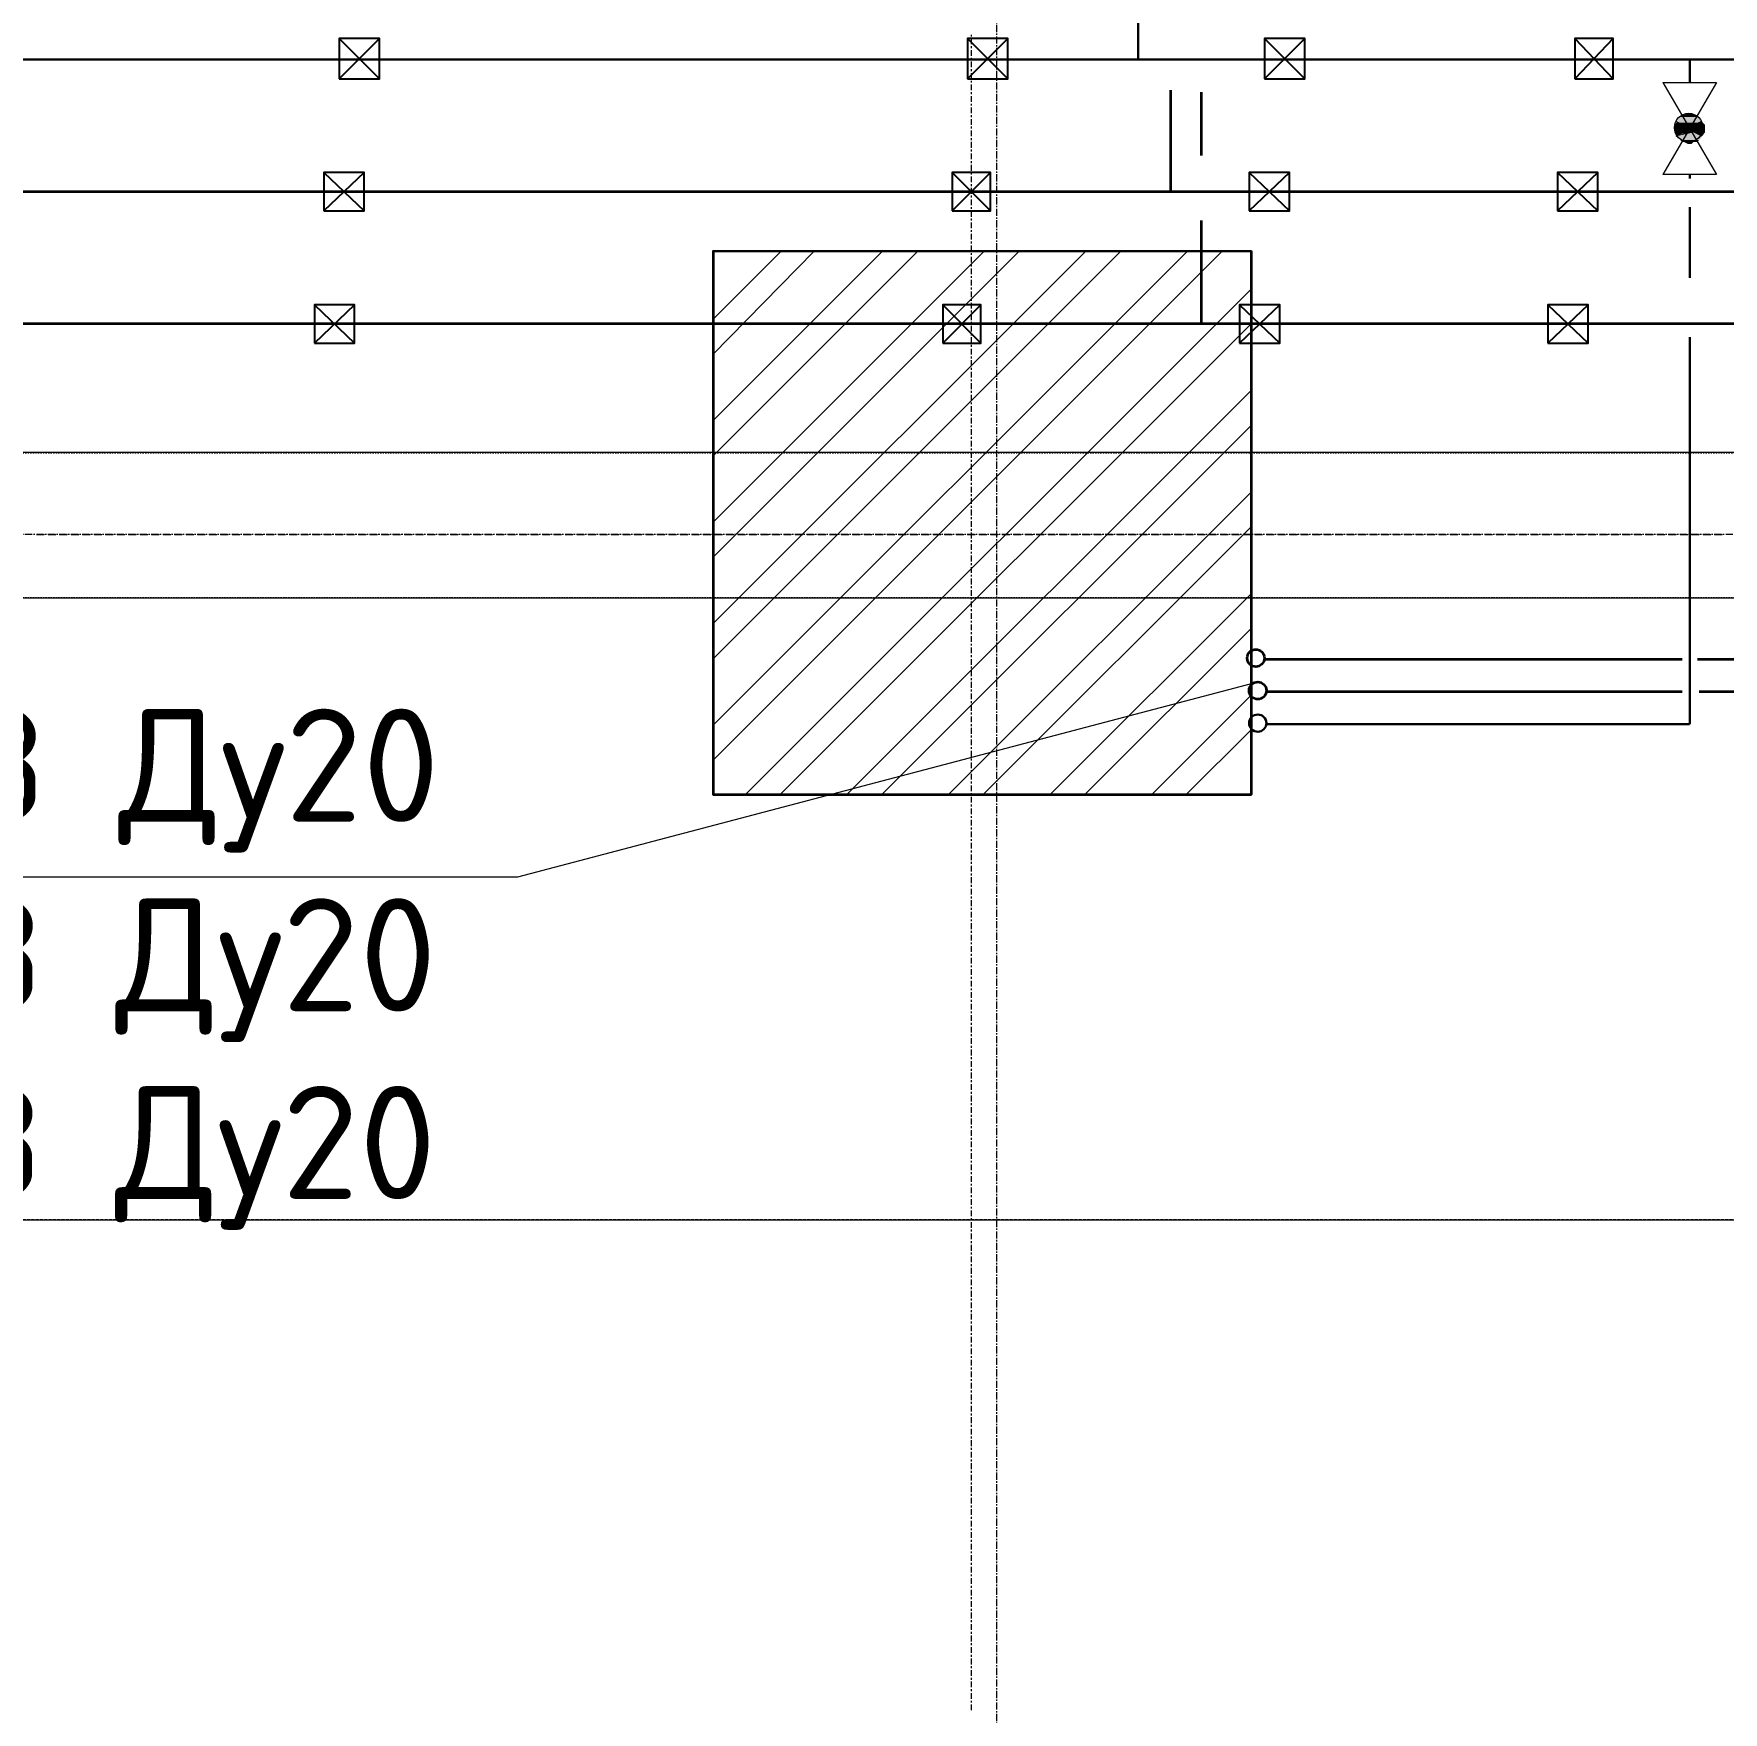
# Model space of a CAD drawing. Header units: millimetres. Extents: x -10178924 to 11692288, y -947381 to 58396.
# Drawn here: x 738282 to 742016, y -824944 to -821234 of the extents above; entities that cross this region are included whole.
import ezdxf

# ---------------------------------------------------------------- set-up
doc = ezdxf.new("R2010")
doc.units = ezdxf.units.MM
for name, pattern in [('короткая штриховая', [282.222222, 141.111111, -141.111111]), ('невидимая', [9.525, 6.35, -3.175]), ('осевая', [50.8, 31.75, -6.35, 6.35, -6.35])]:
    doc.linetypes.add(name, pattern=pattern)
for name, color, linetype, lineweight in [('PDF _0', 7, 'Continuous', 9), ('PDF _Текст', 7, 'Continuous', 5), ('Балки.1', 7, 'Continuous', 9), ('Контур пол Подвал', 7, 'Continuous', 9), ('Размеры осевые', 153, 'Continuous', 9), ('Стены.1', 7, 'Continuous', 25), ('ШТРИХОВКА', 252, 'Continuous', 15)]:
    doc.layers.add(name, color=color, linetype=linetype, lineweight=lineweight)
for name, color, linetype in [('PDF _Балки.1', 7, 'Continuous'), ('PDF _В1_Арматура', 7, 'Continuous'), ('PDF _ВК_В1', 5, 'Continuous'), ('PDF _ВК_Выноски', 7, 'Continuous'), ('PDF _ВК_Т3', 1, 'Continuous'), ('PDF _ВК_Т4', 6, 'Continuous'), ('PDF _Стены.1', 7, 'Continuous')]:
    doc.layers.add(name, color=color, linetype=linetype)
for name, color, linetype, true_color in [('PDF _Контур пол Подвал', 7, 'Continuous', 0xcd6928), ('PDF _Размеры осевые', 7, 'Continuous', 0x5d6970), ('PDF _штриховка', 7, 'Continuous', 0x95834a)]:
    doc.layers.add(name, color=color, linetype=linetype, true_color=true_color)
doc.styles.add('PDF ISOCPEUR', font='isocpeur.ttf')

# ---------------------------------------------------------------- blocks, each defined once
blk = doc.blocks.new('A$C5282721b')
at = {"layer": 'ШТРИХОВКА', "ltscale": 100, "true_color": 0x000000, "transparency": 33554687}
h = blk.add_hatch(dxfattribs=at)
h.set_pattern_fill('ANSI31', color=18, scale=50)
h.set_pattern_definition([(45, (-114806.28, -12413.2), (-112.2532, 112.2532), [])])
h.paths.add_polyline_path([(18615.638, -42124.741), (17425.638, -42124.741), (17427.448, -41072.077), (17425.638, -40924.741), (18615.638, -40924.741)])
at = {"layer": 'Балки.1', "color": 18, "linetype": 'короткая штриховая', "ltscale": 0.02, "true_color": 0x000000, "transparency": 33554687}
for p, q in [((12015.573, -41369.704), (41378.795, -41369.704)), ((12015.573, -41689.704), (41973.795, -41689.704))]:
    blk.add_line(p, q, dxfattribs=at)
at = {"layer": 'Контур пол Подвал', "color": 18, "linetype": 'невидимая', "true_color": 0x000000, "transparency": 33554687}
blk.add_line((13194.417, -43064.958), (39053.725, -43064.958), dxfattribs=at)
at = {"layer": 'Размеры осевые', "color": 251, "linetype": 'осевая', "ltscale": 0.5, "transparency": 33554687}
for p, q in [((18051.913, -52200), (18051.913, -40100)), ((-9750, -41550), (62308.109, -41550))]:
    blk.add_line(p, q, dxfattribs=at)
at = {"layer": 'Стены.1', "color": 18, "linetype": 'Continuous', "true_color": 0x000000, "transparency": 33554687, "flags": 128}
blk.add_lwpolyline([(17425.638, -42124.741), (18615.638, -42124.741), (18615.638, -40924.741), (17425.638, -40924.741)], close=True, dxfattribs=at)

msp = doc.modelspace()

# ---------------------------------------------------------------- linework, layer by layer
at = {"layer": 'PDF _0', "lineweight": 25}
for points in [[(738957.6, -821333.4), (739046.5, -821333.4), (739046.5, -821244.5), (738957.6, -821244.5)], [(740346.1, -821333.4), (740435, -821333.4), (740435, -821244.5), (740346.1, -821244.5)], [(741002.3, -821333.4), (741091.2, -821333.4), (741091.2, -821244.5), (741002.3, -821244.5)], [(741688.1, -821333.4), (741772.8, -821333.4), (741772.8, -821244.5), (741688.1, -821244.5)], [(738923.7, -821625.5), (739012.6, -821625.5), (739012.6, -821540.8), (738923.7, -821540.8)], [(740312.2, -821625.5), (740396.9, -821625.5), (740396.9, -821540.8), (740312.2, -821540.8)], [(740968.4, -821625.5), (741057.3, -821625.5), (741057.3, -821540.8), (740968.4, -821540.8)], [(741650, -821625.5), (741738.9, -821625.5), (741738.9, -821540.8), (741650, -821540.8)], [(738902.5, -821917.6), (738991.4, -821917.6), (738991.4, -821832.9), (738902.5, -821832.9)], [(740291.1, -821917.6), (740375.7, -821917.6), (740375.7, -821832.9), (740291.1, -821832.9)], [(740947.2, -821917.6), (741036.1, -821917.6), (741036.1, -821832.9), (740947.2, -821832.9)], [(741628.8, -821917.6), (741717.7, -821917.6), (741717.7, -821832.9), (741628.8, -821832.9)]]:
    msp.add_lwpolyline(points, close=True, dxfattribs=at)
for points in [[(738957.6, -821244.5), (739046.5, -821333.4)], [(739046.5, -821244.5), (738957.6, -821333.4)], [(740346.1, -821244.5), (740435, -821333.4)], [(740435, -821244.5), (740346.1, -821333.4)], [(741002.3, -821244.5), (741091.2, -821333.4)], [(741091.2, -821244.5), (741002.3, -821333.4)], [(741688.1, -821244.5), (741772.8, -821333.4)], [(741772.8, -821244.5), (741688.1, -821333.4)], [(738923.7, -821540.8), (739012.6, -821625.5)], [(739012.6, -821540.8), (738923.7, -821625.5)], [(740312.2, -821540.8), (740396.9, -821625.5)], [(740396.9, -821540.8), (740312.2, -821625.5)], [(740968.4, -821540.8), (741057.3, -821625.5)], [(741057.3, -821540.8), (740968.4, -821625.5)], [(741650, -821540.8), (741738.9, -821625.5)], [(741738.9, -821540.8), (741650, -821625.5)], [(738902.5, -821832.9), (738991.4, -821917.6)], [(738991.4, -821832.9), (738902.5, -821917.6)], [(740291.1, -821832.9), (740375.7, -821917.6)], [(740375.7, -821832.9), (740291.1, -821917.6)], [(740947.2, -821832.9), (741036.1, -821917.6)], [(741036.1, -821832.9), (740947.3, -821917.6)], [(741628.8, -821832.9), (741717.7, -821917.6)], [(741717.7, -821832.9), (741628.8, -821917.6)]]:
    msp.add_lwpolyline(points, dxfattribs=at)
at = {"layer": 'PDF _Балки.1', "lineweight": 9}
for points in [[(734372.8, -822480.6), (764326.9, -822480.6), (766087.9, -822480.6), (766087.9, -822158.9), (764326.9, -822158.9)], [(734372.8, -822158.9), (763734.2, -822158.9)]]:
    msp.add_lwpolyline(points, dxfattribs=at)
at = {"layer": 'PDF _В1_Арматура', "lineweight": 0}
for points in [[(741882.8, -821341.8), (742001.4, -821545), (741882.8, -821545)], [(741882.8, -821341.8), (742001.4, -821341.8), (741882.8, -821545)], [(741950.6, -821435), (741942.1, -821443.4), (741950.6, -821435)], [(741920.9, -821456.1), (741912.5, -821460.4), (741920.9, -821456.1)], [(741971.7, -821456.1), (741967.5, -821460.4), (741971.7, -821456.1)]]:
    msp.add_lwpolyline(points, dxfattribs=at)
msp.add_circle((741940, -821441.3), 31.7, dxfattribs=at)
at = {"layer": 'PDF _В1_Арматура', "transparency": 33554559}
for points in [[(741933.6, -821435), (741908.2, -821435), (741920.9, -821430.7)], [(741908.2, -821435), (741920.9, -821430.7), (741912.5, -821430.7)], [(741942.1, -821443.4), (741908.2, -821443.4), (741933.6, -821435)], [(741908.2, -821443.4), (741933.6, -821435), (741908.2, -821435)], [(741967.5, -821426.5), (741912.5, -821426.5), (741967.5, -821422.3)], [(741912.5, -821426.5), (741967.5, -821422.3), (741916.7, -821422.3)], [(741920.9, -821430.7), (741912.5, -821430.7), (741912.5, -821426.5)], [(741920.9, -821430.7), (741967.5, -821426.5), (741912.5, -821426.5)], [(741967.5, -821422.3), (741916.7, -821422.3), (741963.3, -821418)], [(741916.7, -821422.3), (741963.3, -821418), (741920.9, -821418)], [(741963.3, -821418), (741920.9, -821418), (741959, -821413.8)], [(741920.9, -821418), (741959, -821413.8), (741925.2, -821413.8)], [(741959, -821430.7), (741920.9, -821430.7), (741967.5, -821426.5)], [(741933.6, -821435), (741959, -821430.7), (741920.9, -821430.7)], [(741959, -821413.8), (741925.2, -821413.8), (741950.6, -821413.8)], [(741925.2, -821413.8), (741950.6, -821413.8), (741929.4, -821413.8)], [(741950.6, -821413.8), (741929.4, -821413.8), (741946.3, -821409.6)], [(741929.4, -821413.8), (741946.3, -821409.6), (741937.9, -821409.6)], [(741950.6, -821435), (741933.6, -821435), (741959, -821430.7)], [(741942.1, -821443.4), (741950.6, -821435), (741933.6, -821435)], [(741946.3, -821409.6), (741937.9, -821409.6), (741942.1, -821409.6)], [(741976, -821443.4), (741942.1, -821443.4), (741976, -821435)], [(741942.1, -821443.4), (741976, -821435), (741950.6, -821435)], [(741976, -821435), (741950.6, -821435), (741971.7, -821430.7)], [(741950.6, -821435), (741971.7, -821430.7), (741959, -821430.7)], [(741959, -821430.7), (741971.7, -821430.7), (741967.5, -821426.5)], [(741933.6, -821451.9), (741908.2, -821451.9), (741942.1, -821443.4)], [(741908.2, -821451.9), (741942.1, -821443.4), (741908.2, -821443.4)], [(741912.5, -821456.1), (741933.6, -821451.9), (741908.2, -821451.9)], [(741920.9, -821456.1), (741912.5, -821456.1), (741933.6, -821451.9)], [(741967.5, -821460.4), (741912.5, -821460.4), (741950.6, -821451.9)], [(741912.5, -821460.4), (741950.6, -821451.9), (741933.6, -821451.9)], [(741912.5, -821460.4), (741920.9, -821456.1), (741912.5, -821456.1)], [(741916.7, -821464.6), (741967.5, -821460.4), (741912.5, -821460.4)], [(741967.5, -821464.6), (741916.7, -821464.6), (741967.5, -821460.4)], [(741920.9, -821468.8), (741967.5, -821464.6), (741916.7, -821464.6)], [(741963.3, -821468.8), (741920.9, -821468.8), (741967.5, -821464.6)], [(741925.2, -821473.1), (741963.3, -821468.8), (741920.9, -821468.8)], [(741959, -821473.1), (741925.2, -821473.1), (741963.3, -821468.8)], [(741929.4, -821473.1), (741959, -821473.1), (741925.2, -821473.1)], [(741937.9, -821477.3), (741950.6, -821473.1), (741929.4, -821473.1)], [(741950.6, -821473.1), (741929.4, -821473.1), (741959, -821473.1)], [(741942.1, -821443.4), (741942.1, -821443.4), (741933.6, -821451.9)], [(741942.1, -821443.4), (741933.6, -821451.9), (741950.6, -821451.9)], [(741946.3, -821477.3), (741937.9, -821477.3), (741950.6, -821473.1)], [(741942.1, -821477.3), (741946.3, -821477.3), (741937.9, -821477.3)], [(741950.6, -821451.9), (741976, -821443.4), (741942.1, -821443.4)], [(741976, -821451.9), (741950.6, -821451.9), (741976, -821443.4)], [(741959, -821456.1), (741976, -821451.9), (741950.6, -821451.9)], [(741971.7, -821456.1), (741959, -821456.1), (741976, -821451.9)], [(741967.5, -821460.4), (741971.7, -821456.1), (741959, -821456.1)]]:
    msp.add_solid(points, dxfattribs=at)
at = {"layer": 'PDF _ВК_В1', "lineweight": 30}
for points in [[(740722.9, -820960.8), (740722.9, -820977.8), (740722.9, -821291)], [(777942.6, -821308), (777942.6, -821291), (747493.3, -821291), (723334.4, -821291)], [(741942.1, -821341.8), (741942.1, -821291)], [(741942.1, -821553.5), (741942.1, -821545)], [(741942.1, -821773.6), (741942.1, -821617)], [(741942.1, -822760), (741942.1, -821989.6), (741942.1, -821904.9)], [(741006.5, -822760), (741942, -822760)]]:
    msp.add_lwpolyline(points, dxfattribs=at)
msp.add_circle((740987.5, -822757.9), 19.1, dxfattribs=at)
at = {"layer": 'PDF _ВК_Выноски', "lineweight": 13}
msp.add_lwpolyline([(740989.6, -822666.9), (739351.3, -823098.7), (739249.7, -823098.7), (737175.5, -823098.7)], dxfattribs=at)
at = {"layer": 'PDF _ВК_Т3', "lineweight": 35}
for points in [[(740794.8, -821358.8), (740794.8, -821583.1)], [(777980.7, -821583.1), (747497.5, -821583.1), (723215.9, -821583.1)], [(741006.5, -822688), (741925.1, -822688)], [(741963.3, -822688), (742077.6, -822688)]]:
    msp.add_lwpolyline(points, dxfattribs=at)
msp.add_circle((740987.5, -822685.9), 19.1, dxfattribs=at)
at = {"layer": 'PDF _ВК_Т4', "lineweight": 35}
for points in [[(740862.6, -821363), (740862.6, -821502.7)], [(740862.6, -821646.6), (740862.6, -821875.2)], [(778082.3, -821735.5), (778082.3, -821875.2), (747256.2, -821875.2), (722923.8, -821875.2)], [(741002.3, -822616.1), (741925.1, -822616.1)], [(741959, -822616.1), (742064.8, -822616.1)]]:
    msp.add_lwpolyline(points, dxfattribs=at)
msp.add_circle((740983.2, -822614), 19.1, dxfattribs=at)
at = {"layer": 'PDF _Контур пол Подвал', "lineweight": 9}
msp.add_lwpolyline([(761411.3, -819610.4), (761411.3, -823856.3), (735550.8, -823856.3)], dxfattribs=at)
at = {"layer": 'PDF _Размеры осевые', "lineweight": 9}
for points in [[(740354.6, -821240.2), (740354.6, -821236)], [(740354.6, -821257.2), (740354.6, -821244.5)], [(740354.6, -821265.6), (740354.6, -821261.4)], [(740354.6, -821282.6), (740354.6, -821269.9)], [(740354.6, -821291), (740354.6, -821286.8)], [(740354.6, -821308), (740354.6, -821295.3)], [(740354.6, -821316.4), (740354.6, -821312.2)], [(740354.6, -821333.4), (740354.6, -821320.7)], [(740354.6, -821341.8), (740354.6, -821337.6)], [(740354.6, -821358.8), (740354.6, -821346.1)], [(740354.6, -821367.2), (740354.6, -821363)], [(740354.6, -821384.2), (740354.6, -821371.5)], [(740354.6, -821392.6), (740354.6, -821388.4)], [(740354.6, -821409.6), (740354.6, -821396.9)], [(740354.6, -821418), (740354.6, -821413.8)], [(740354.6, -821435), (740354.6, -821422.3)], [(740354.6, -821443.4), (740354.6, -821439.2)], [(740354.6, -821460.4), (740354.6, -821447.7)], [(740354.6, -821468.8), (740354.6, -821464.6)], [(740354.6, -821485.8), (740354.6, -821473.1)], [(740354.6, -821494.2), (740354.6, -821490)], [(740354.6, -821511.2), (740354.6, -821498.5)], [(740354.6, -821519.6), (740354.6, -821515.4)], [(740354.6, -821536.6), (740354.6, -821523.9)], [(740354.6, -821545), (740354.6, -821540.8)], [(740354.6, -821562), (740354.6, -821549.3)], [(740354.6, -821570.4), (740354.6, -821566.2)], [(740354.6, -821587.4), (740354.6, -821574.7)], [(740354.6, -821595.8), (740354.6, -821591.6)], [(740354.6, -821612.8), (740354.6, -821600.1)], [(740354.6, -821621.2), (740354.6, -821617)], [(740354.6, -821638.2), (740354.6, -821625.5)], [(740354.6, -821646.6), (740354.6, -821642.4)], [(740354.6, -821663.6), (740354.6, -821650.9)], [(740354.6, -821672), (740354.6, -821667.8)], [(740354.6, -821689), (740354.6, -821676.3)], [(740354.6, -821697.4), (740354.6, -821693.2)], [(740354.6, -821714.4), (740354.6, -821701.7)], [(740354.6, -821722.8), (740354.6, -821718.6)], [(740354.6, -821739.8), (740354.6, -821727.1)], [(740354.6, -821748.2), (740354.6, -821744)], [(740354.6, -821765.2), (740354.6, -821752.5)], [(740354.6, -821773.6), (740354.6, -821769.4)], [(740354.6, -821790.6), (740354.6, -821777.9)], [(740354.6, -821799), (740354.6, -821794.8)], [(740354.6, -821816), (740354.6, -821803.3)], [(740354.6, -821824.4), (740354.6, -821820.2)], [(740354.6, -821841.4), (740354.6, -821828.7)], [(740354.6, -821849.8), (740354.6, -821845.6)], [(740354.6, -821866.8), (740354.6, -821854.1)], [(740354.6, -821875.2), (740354.6, -821871)], [(740354.6, -821892.2), (740354.6, -821879.5)], [(740354.6, -821900.6), (740354.6, -821896.4)], [(740354.6, -821917.6), (740354.6, -821904.9)], [(740354.6, -821926), (740354.6, -821921.8)], [(740354.6, -821943), (740354.6, -821930.3)], [(740354.6, -821951.4), (740354.6, -821947.2)], [(740354.6, -821968.4), (740354.6, -821955.7)], [(740354.6, -821976.8), (740354.6, -821972.6)], [(740354.6, -821993.8), (740354.6, -821981.1)], [(740354.6, -822002.2), (740354.6, -821998)], [(740354.6, -822019.2), (740354.6, -822006.5)], [(740354.6, -822027.6), (740354.6, -822023.4)], [(740354.6, -822044.6), (740354.6, -822031.9)], [(740354.6, -822053), (740354.6, -822048.8)], [(740354.6, -822070), (740354.6, -822057.3)], [(740354.6, -822078.4), (740354.6, -822074.2)], [(740354.6, -822095.4), (740354.6, -822082.7)], [(740354.6, -822103.8), (740354.6, -822099.6)], [(740354.6, -822120.8), (740354.6, -822108.1)], [(740354.6, -822129.2), (740354.6, -822125)], [(740354.6, -822146.2), (740354.6, -822133.5)], [(740354.6, -822154.6), (740354.6, -822150.4)], [(740354.6, -822171.6), (740354.6, -822158.9)], [(740354.6, -822180), (740354.6, -822175.8)], [(740354.6, -822197), (740354.6, -822184.3)], [(740354.6, -822205.4), (740354.6, -822201.2)], [(740354.6, -822222.4), (740354.6, -822209.7)], [(740354.6, -822230.8), (740354.6, -822226.6)], [(740354.6, -822247.8), (740354.6, -822235.1)], [(740354.6, -822256.2), (740354.6, -822252)], [(740354.6, -822273.2), (740354.6, -822260.5)], [(740354.6, -822281.6), (740354.6, -822277.4)], [(740354.6, -822298.6), (740354.6, -822285.9)], [(740354.6, -822307), (740354.6, -822302.8)], [(740354.6, -822324), (740354.6, -822311.3)], [(740354.6, -822332.4), (740354.6, -822328.2)], [(740354.6, -822349.4), (740354.6, -822336.7)], [(738284.5, -822340.9), (738284.5, -822340.9)], [(738288.7, -822340.9), (738305.6, -822340.9)], [(738309.9, -822340.9), (738309.9, -822340.9)], [(738314.1, -822340.9), (738331, -822340.9)], [(738335.3, -822340.9), (738335.3, -822340.9)], [(738339.5, -822340.9), (738356.4, -822340.9)], [(738360.7, -822340.9), (738360.7, -822340.9)], [(738364.9, -822340.9), (738381.8, -822340.9)], [(738386.1, -822340.9), (738386.1, -822340.9)], [(738390.3, -822340.9), (738407.2, -822340.9)], [(738411.5, -822340.9), (738411.5, -822340.9)], [(738415.7, -822340.9), (738432.6, -822340.9)], [(738436.9, -822340.9), (738436.9, -822340.9)], [(738441.1, -822340.9), (738458, -822340.9)], [(738462.3, -822340.9), (738462.3, -822340.9)], [(738466.5, -822340.9), (738483.4, -822340.9)], [(738487.7, -822340.9), (738487.7, -822340.9)], [(738491.9, -822340.9), (738508.8, -822340.9)], [(738513.1, -822340.9), (738513.1, -822340.9)], [(738517.3, -822340.9), (738534.2, -822340.9)], [(738538.5, -822340.9), (738538.5, -822340.9)], [(738542.7, -822340.9), (738559.6, -822340.9)], [(738563.9, -822340.9), (738563.9, -822340.9)], [(738568.1, -822340.9), (738585, -822340.9)], [(738589.3, -822340.9), (738589.3, -822340.9)], [(738593.5, -822340.9), (738610.4, -822340.9)], [(738614.7, -822340.9), (738614.7, -822340.9)], [(738618.9, -822340.9), (738635.8, -822340.9)], [(738640.1, -822340.9), (738640.1, -822340.9)], [(738644.3, -822340.9), (738661.2, -822340.9)], [(738665.5, -822340.9), (738665.5, -822340.9)], [(738669.7, -822340.9), (738686.6, -822340.9)], [(738690.9, -822340.9), (738690.9, -822340.9)], [(738695.1, -822340.9), (738712, -822340.9)], [(738716.3, -822340.9), (738716.3, -822340.9)], [(738720.5, -822340.9), (738737.4, -822340.9)], [(738741.7, -822340.9), (738741.7, -822340.9)], [(738745.9, -822340.9), (738762.8, -822340.9)], [(738767.1, -822340.9), (738767.1, -822340.9)], [(738771.3, -822340.9), (738788.2, -822340.9)], [(738792.5, -822340.9), (738792.5, -822340.9)], [(738796.7, -822340.9), (738813.6, -822340.9)], [(738817.9, -822340.9), (738817.9, -822340.9)], [(738822.1, -822340.9), (738839, -822340.9)], [(738843.3, -822340.9), (738843.3, -822340.9)], [(738847.5, -822340.9), (738864.4, -822340.9)], [(738868.7, -822340.9), (738868.7, -822340.9)], [(738872.9, -822340.9), (738889.8, -822340.9)], [(738894.1, -822340.9), (738894.1, -822340.9)], [(738898.3, -822340.9), (738915.2, -822340.9)], [(738919.5, -822340.9), (738919.5, -822340.9)], [(738923.7, -822340.9), (738940.6, -822340.9)], [(738944.9, -822340.9), (738944.9, -822340.9)], [(738949.1, -822340.9), (738966, -822340.9)], [(738970.3, -822340.9), (738970.3, -822340.9)], [(738974.5, -822340.9), (738991.4, -822340.9)], [(738995.7, -822340.9), (738995.7, -822340.9)], [(738999.9, -822340.9), (739016.8, -822340.9)], [(739021.1, -822340.9), (739021.1, -822340.9)], [(739025.3, -822340.9), (739042.2, -822340.9)], [(739046.5, -822340.9), (739046.5, -822340.9)], [(739050.7, -822340.9), (739067.6, -822340.9)], [(739071.9, -822340.9), (739071.9, -822340.9)], [(739076.1, -822340.9), (739093, -822340.9)], [(739097.3, -822340.9), (739097.3, -822340.9)], [(739101.5, -822340.9), (739118.4, -822340.9)], [(739122.7, -822340.9), (739122.7, -822340.9)], [(739126.9, -822340.9), (739143.8, -822340.9)], [(739148.1, -822340.9), (739148.1, -822340.9)], [(739152.3, -822340.9), (739169.2, -822340.9)], [(739173.5, -822340.9), (739173.5, -822340.9)], [(739177.7, -822340.9), (739194.6, -822340.9)], [(739198.9, -822340.9), (739198.9, -822340.9)], [(739203.1, -822340.9), (739220, -822340.9)], [(739224.3, -822340.9), (739224.3, -822340.9)], [(739228.5, -822340.9), (739245.4, -822340.9)], [(739249.7, -822340.9), (739249.7, -822340.9)], [(739253.9, -822340.9), (739270.8, -822340.9)], [(739275.1, -822340.9), (739275.1, -822340.9)], [(739279.3, -822340.9), (739296.2, -822340.9)], [(739300.5, -822340.9), (739300.5, -822340.9)], [(739304.7, -822340.9), (739321.6, -822340.9)], [(739325.9, -822340.9), (739325.9, -822340.9)], [(739330.1, -822340.9), (739347, -822340.9)], [(739351.3, -822340.9), (739351.3, -822340.9)], [(739355.5, -822340.9), (739372.4, -822340.9)], [(739376.7, -822340.9), (739376.7, -822340.9)], [(739380.9, -822340.9), (739397.8, -822340.9)], [(739402.1, -822340.9), (739402.1, -822340.9)], [(739406.3, -822340.9), (739423.2, -822340.9)], [(739427.5, -822340.9), (739427.5, -822340.9)], [(739431.7, -822340.9), (739448.6, -822340.9)], [(739452.9, -822340.9), (739452.9, -822340.9)], [(739457.1, -822340.9), (739474, -822340.9)], [(739478.3, -822340.9), (739478.3, -822340.9)], [(739482.5, -822340.9), (739499.4, -822340.9)], [(739503.7, -822340.9), (739503.7, -822340.9)], [(739507.9, -822340.9), (739524.8, -822340.9)], [(739529.1, -822340.9), (739529.1, -822340.9)], [(739533.3, -822340.9), (739550.2, -822340.9)], [(739554.5, -822340.9), (739554.5, -822340.9)], [(739558.7, -822340.9), (739575.6, -822340.9)], [(739579.9, -822340.9), (739579.9, -822340.9)], [(739584.1, -822340.9), (739601, -822340.9)], [(739605.3, -822340.9), (739605.3, -822340.9)], [(739609.5, -822340.9), (739626.4, -822340.9)], [(739630.7, -822340.9), (739630.7, -822340.9)], [(739634.9, -822340.9), (739651.8, -822340.9)], [(739656.1, -822340.9), (739656.1, -822340.9)], [(739660.3, -822340.9), (739677.2, -822340.9)], [(739681.5, -822340.9), (739681.5, -822340.9)], [(739685.7, -822340.9), (739702.6, -822340.9)], [(739706.9, -822340.9), (739706.9, -822340.9)], [(739711.1, -822340.9), (739728, -822340.9)], [(739732.3, -822340.9), (739732.3, -822340.9)], [(739736.5, -822340.9), (739753.4, -822340.9)], [(739757.7, -822340.9), (739757.7, -822340.9)], [(739761.9, -822340.9), (739778.8, -822340.9)], [(739783.1, -822340.9), (739783.1, -822340.9)], [(739787.3, -822340.9), (739804.2, -822340.9)], [(739808.5, -822340.9), (739808.5, -822340.9)], [(739812.7, -822340.9), (739829.6, -822340.9)], [(739833.9, -822340.9), (739833.9, -822340.9)], [(739838.1, -822340.9), (739855, -822340.9)], [(739859.3, -822340.9), (739859.3, -822340.9)], [(739863.5, -822340.9), (739880.4, -822340.9)], [(739884.7, -822340.9), (739884.7, -822340.9)], [(739888.9, -822340.9), (739905.8, -822340.9)], [(739910.1, -822340.9), (739910.1, -822340.9)], [(739914.3, -822340.9), (739931.2, -822340.9)], [(739935.5, -822340.9), (739935.5, -822340.9)], [(739939.7, -822340.9), (739956.6, -822340.9)], [(739960.9, -822340.9), (739960.9, -822340.9)], [(739965.1, -822340.9), (739982, -822340.9)], [(739986.3, -822340.9), (739986.3, -822340.9)], [(739990.5, -822340.9), (740007.4, -822340.9)], [(740011.7, -822340.9), (740011.7, -822340.9)], [(740015.9, -822340.9), (740032.8, -822340.9)], [(740037.1, -822340.9), (740037.1, -822340.9)], [(740041.3, -822340.9), (740058.2, -822340.9)], [(740062.5, -822340.9), (740062.5, -822340.9)], [(740066.7, -822340.9), (740083.6, -822340.9)], [(740087.9, -822340.9), (740087.9, -822340.9)], [(740092.1, -822340.9), (740109, -822340.9)], [(740113.3, -822340.9), (740113.3, -822340.9)], [(740117.5, -822340.9), (740134.4, -822340.9)], [(740138.7, -822340.9), (740138.7, -822340.9)], [(740142.9, -822340.9), (740159.8, -822340.9)], [(740164.1, -822340.9), (740164.1, -822340.9)], [(740168.3, -822340.9), (740185.2, -822340.9)], [(740189.5, -822340.9), (740189.5, -822340.9)], [(740193.7, -822340.9), (740210.6, -822340.9)], [(740214.9, -822340.9), (740214.9, -822340.9)], [(740219.1, -822340.9), (740236, -822340.9)], [(740240.3, -822340.9), (740240.3, -822340.9)], [(740244.5, -822340.9), (740261.4, -822340.9)], [(740265.7, -822340.9), (740265.7, -822340.9)], [(740269.9, -822340.9), (740286.8, -822340.9)], [(740291.1, -822340.9), (740291.1, -822340.9)], [(740295.3, -822340.9), (740312.2, -822340.9)], [(740316.5, -822340.9), (740316.5, -822340.9)], [(740320.7, -822340.9), (740337.6, -822340.9)], [(740341.9, -822340.9), (740341.9, -822340.9)], [(740346.1, -822340.9), (740363, -822340.9)], [(740354.6, -822357.8), (740354.6, -822353.6)], [(740354.6, -822374.8), (740354.6, -822362.1)], [(740367.3, -822340.9), (740367.3, -822340.9)], [(740371.5, -822340.9), (740388.4, -822340.9)], [(740392.7, -822340.9), (740392.7, -822340.9)], [(740396.9, -822340.9), (740413.8, -822340.9)], [(740418.1, -822340.9), (740418.1, -822340.9)], [(740422.3, -822340.9), (740439.2, -822340.9)], [(740443.5, -822340.9), (740443.5, -822340.9)], [(740447.7, -822340.9), (740464.6, -822340.9)], [(740468.9, -822340.9), (740468.9, -822340.9)], [(740473.1, -822340.9), (740490, -822340.9)], [(740494.3, -822340.9), (740494.3, -822340.9)], [(740498.5, -822340.9), (740515.4, -822340.9)], [(740519.7, -822340.9), (740519.7, -822340.9)], [(740523.9, -822340.9), (740540.8, -822340.9)], [(740545.1, -822340.9), (740545.1, -822340.9)], [(740549.3, -822340.9), (740566.2, -822340.9)], [(740570.5, -822340.9), (740570.5, -822340.9)], [(740574.7, -822340.9), (740591.6, -822340.9)], [(740595.9, -822340.9), (740595.9, -822340.9)], [(740600.1, -822340.9), (740617, -822340.9)], [(740621.3, -822340.9), (740621.3, -822340.9)], [(740625.5, -822340.9), (740642.4, -822340.9)], [(740646.7, -822340.9), (740646.7, -822340.9)], [(740650.9, -822340.9), (740667.8, -822340.9)], [(740672.1, -822340.9), (740672.1, -822340.9)], [(740676.3, -822340.9), (740693.2, -822340.9)], [(740697.5, -822340.9), (740697.5, -822340.9)], [(740701.7, -822340.9), (740718.6, -822340.9)], [(740722.9, -822340.9), (740722.9, -822340.9)], [(740727.1, -822340.9), (740744, -822340.9)], [(740748.3, -822340.9), (740748.3, -822340.9)], [(740752.5, -822340.9), (740769.4, -822340.9)], [(740773.7, -822340.9), (740773.7, -822340.9)], [(740777.9, -822340.9), (740794.8, -822340.9)], [(740799.1, -822340.9), (740799.1, -822340.9)], [(740803.3, -822340.9), (740820.2, -822340.9)], [(740824.5, -822340.9), (740824.5, -822340.9)], [(740828.7, -822340.9), (740845.6, -822340.9)], [(740849.9, -822340.9), (740849.9, -822340.9)], [(740854.1, -822340.9), (740871.1, -822340.9)], [(740875.3, -822340.9), (740875.3, -822340.9)], [(740879.5, -822340.9), (740896.4, -822340.9)], [(740900.7, -822340.9), (740900.7, -822340.9)], [(740904.9, -822340.9), (740921.8, -822340.9)], [(740926.1, -822340.9), (740926.1, -822340.9)], [(740930.3, -822340.9), (740947.2, -822340.9)], [(740951.5, -822340.9), (740951.5, -822340.9)], [(740955.7, -822340.9), (740972.6, -822340.9)], [(740976.9, -822340.9), (740976.9, -822340.9)], [(740981.1, -822340.9), (740998, -822340.9)], [(741002.3, -822340.9), (741002.3, -822340.9)], [(741006.5, -822340.9), (741023.4, -822340.9)], [(741027.7, -822340.9), (741027.7, -822340.9)], [(741031.9, -822340.9), (741048.8, -822340.9)], [(741053.1, -822340.9), (741053.1, -822340.9)], [(741057.3, -822340.9), (741074.3, -822340.9)], [(741078.5, -822340.9), (741078.5, -822340.9)], [(741082.7, -822340.9), (741099.7, -822340.9)], [(741103.9, -822340.9), (741103.9, -822340.9)], [(741108.1, -822340.9), (741125.1, -822340.9)], [(741129.3, -822340.9), (741129.3, -822340.9)], [(741133.5, -822340.9), (741150.4, -822340.9)], [(741154.7, -822340.9), (741154.7, -822340.9)], [(741158.9, -822340.9), (741175.8, -822340.9)], [(741180.1, -822340.9), (741180.1, -822340.9)], [(741184.3, -822340.9), (741201.2, -822340.9)], [(741205.5, -822340.9), (741205.5, -822340.9)], [(741209.7, -822340.9), (741226.6, -822340.9)], [(741230.9, -822340.9), (741230.9, -822340.9)], [(741235.1, -822340.9), (741252, -822340.9)], [(741256.3, -822340.9), (741256.3, -822340.9)], [(741260.5, -822340.9), (741277.5, -822340.9)], [(741281.7, -822340.9), (741281.7, -822340.9)], [(741285.9, -822340.9), (741302.9, -822340.9)], [(741307.1, -822340.9), (741307.1, -822340.9)], [(741311.3, -822340.9), (741328.3, -822340.9)], [(741332.5, -822340.9), (741332.5, -822340.9)], [(741336.7, -822340.9), (741353.7, -822340.9)], [(741357.9, -822340.9), (741357.9, -822340.9)], [(741362.1, -822340.9), (741379.1, -822340.9)], [(741383.3, -822340.9), (741383.3, -822340.9)], [(741387.5, -822340.9), (741404.4, -822340.9)], [(741408.7, -822340.9), (741408.7, -822340.9)], [(741412.9, -822340.9), (741429.8, -822340.9)], [(741434.1, -822340.9), (741434.1, -822340.9)], [(741438.3, -822340.9), (741455.2, -822340.9)], [(741459.5, -822340.9), (741459.5, -822340.9)], [(741463.7, -822340.9), (741480.6, -822340.9)], [(741484.9, -822340.9), (741484.9, -822340.9)], [(741489.1, -822340.9), (741506.1, -822340.9)], [(741510.3, -822340.9), (741510.3, -822340.9)], [(741514.5, -822340.9), (741531.5, -822340.9)], [(741535.7, -822340.9), (741535.7, -822340.9)], [(741539.9, -822340.9), (741556.9, -822340.9)], [(741561.1, -822340.9), (741561.1, -822340.9)], [(741565.3, -822340.9), (741582.3, -822340.9)], [(741586.5, -822340.9), (741586.5, -822340.9)], [(741590.7, -822340.9), (741607.7, -822340.9)], [(741611.9, -822340.9), (741611.9, -822340.9)], [(741616.1, -822340.9), (741633.1, -822340.9)], [(741637.3, -822340.9), (741637.3, -822340.9)], [(741641.5, -822340.9), (741658.4, -822340.9)], [(741662.7, -822340.9), (741662.7, -822340.9)], [(741666.9, -822340.9), (741683.8, -822340.9)], [(741688.1, -822340.9), (741688.1, -822340.9)], [(741692.3, -822340.9), (741709.3, -822340.9)], [(741713.5, -822340.9), (741713.5, -822340.9)], [(741717.7, -822340.9), (741734.7, -822340.9)], [(741738.9, -822340.9), (741738.9, -822340.9)], [(741743.1, -822340.9), (741760.1, -822340.9)], [(741764.3, -822340.9), (741764.3, -822340.9)], [(741768.5, -822340.9), (741785.5, -822340.9)], [(741789.7, -822340.9), (741789.7, -822340.9)], [(741793.9, -822340.9), (741810.9, -822340.9)], [(741815.1, -822340.9), (741815.1, -822340.9)], [(741819.3, -822340.9), (741836.3, -822340.9)], [(741840.5, -822340.9), (741840.5, -822340.9)], [(741844.7, -822340.9), (741861.7, -822340.9)], [(741865.9, -822340.9), (741865.9, -822340.9)], [(741870.1, -822340.9), (741887.1, -822340.9)], [(741891.3, -822340.9), (741891.3, -822340.9)], [(741895.5, -822340.9), (741912.5, -822340.9)], [(741916.7, -822340.9), (741916.7, -822340.9)], [(741920.9, -822340.9), (741937.9, -822340.9)], [(741942.1, -822340.9), (741942.1, -822340.9)], [(741946.3, -822340.9), (741963.3, -822340.9)], [(741967.5, -822340.9), (741967.5, -822340.9)], [(741971.7, -822340.9), (741988.7, -822340.9)], [(741992.9, -822340.9), (741992.9, -822340.9)], [(741997.1, -822340.9), (742014.1, -822340.9)], [(740354.6, -822383.2), (740354.6, -822379)], [(740354.6, -822400.2), (740354.6, -822387.5)], [(740354.6, -822408.6), (740354.6, -822404.4)], [(740354.6, -822425.6), (740354.6, -822412.9)], [(740354.6, -822434), (740354.6, -822429.8)], [(740354.6, -822451), (740354.6, -822438.3)], [(740354.6, -822459.4), (740354.6, -822455.2)], [(740354.6, -822476.4), (740354.6, -822463.7)], [(740354.6, -822484.8), (740354.6, -822480.6)], [(740354.6, -822501.8), (740354.6, -822489.1)], [(740354.6, -822510.2), (740354.6, -822506)], [(740354.6, -822527.2), (740354.6, -822514.5)], [(740354.6, -822535.6), (740354.6, -822531.4)], [(740354.6, -822552.6), (740354.6, -822539.9)], [(740354.6, -822561), (740354.6, -822556.8)], [(740354.6, -822578), (740354.6, -822565.3)], [(740354.6, -822586.4), (740354.6, -822582.2)], [(740354.6, -822603.4), (740354.6, -822590.7)], [(740354.6, -822611.8), (740354.6, -822607.6)], [(740354.6, -822628.8), (740354.6, -822616.1)], [(740354.6, -822637.2), (740354.6, -822633)], [(740354.6, -822654.2), (740354.6, -822641.5)], [(740354.6, -822662.6), (740354.6, -822658.4)], [(740354.6, -822679.6), (740354.6, -822666.9)], [(740354.6, -822688), (740354.6, -822683.8)], [(740354.6, -822705), (740354.6, -822692.3)], [(740354.6, -822713.4), (740354.6, -822709.2)], [(740354.6, -822730.4), (740354.6, -822717.7)], [(740354.6, -822738.8), (740354.6, -822734.6)], [(740354.6, -822755.8), (740354.6, -822743.1)], [(740354.6, -822764.2), (740354.6, -822760)], [(740354.6, -822781.2), (740354.6, -822768.5)], [(740354.6, -822789.6), (740354.6, -822785.4)], [(740354.6, -822806.6), (740354.6, -822793.9)], [(740354.6, -822815), (740354.6, -822810.8)], [(740354.6, -822832), (740354.6, -822819.3)], [(740354.6, -822840.4), (740354.6, -822836.2)], [(740354.6, -822857.4), (740354.6, -822844.7)], [(740354.6, -822865.8), (740354.6, -822861.6)], [(740354.6, -822882.8), (740354.6, -822870.1)], [(740354.6, -822891.2), (740354.6, -822887)], [(740354.6, -822908.2), (740354.6, -822895.5)], [(740354.6, -822916.6), (740354.6, -822912.4)], [(740354.6, -822933.6), (740354.6, -822920.9)], [(740354.6, -822942), (740354.6, -822937.8)], [(740354.6, -822959), (740354.6, -822946.3)], [(740354.6, -822967.4), (740354.6, -822963.2)], [(740354.6, -822984.4), (740354.6, -822971.7)], [(740354.6, -822992.8), (740354.6, -822988.6)], [(740354.6, -823009.8), (740354.6, -822997.1)], [(740354.6, -823018.2), (740354.6, -823014)], [(740354.6, -823035.2), (740354.6, -823022.5)], [(740354.6, -823043.6), (740354.6, -823039.4)], [(740354.6, -823060.6), (740354.6, -823047.9)], [(740354.6, -823069), (740354.6, -823064.8)], [(740354.6, -823086), (740354.6, -823073.3)], [(740354.6, -823094.4), (740354.6, -823090.2)], [(740354.6, -823111.4), (740354.6, -823098.7)], [(740354.6, -823119.8), (740354.6, -823115.6)], [(740354.6, -823136.8), (740354.6, -823124.1)], [(740354.6, -823145.2), (740354.6, -823141)], [(740354.6, -823162.2), (740354.6, -823149.5)], [(740354.6, -823170.6), (740354.6, -823166.4)], [(740354.6, -823187.6), (740354.6, -823174.9)], [(740354.6, -823196), (740354.6, -823191.8)], [(740354.6, -823213), (740354.6, -823200.3)], [(740354.6, -823221.4), (740354.6, -823217.2)], [(740354.6, -823238.4), (740354.6, -823225.7)], [(740354.6, -823246.8), (740354.6, -823242.6)], [(740354.6, -823263.8), (740354.6, -823251.1)], [(740354.6, -823272.2), (740354.6, -823268)], [(740354.6, -823289.2), (740354.6, -823276.5)], [(740354.6, -823297.6), (740354.6, -823293.4)], [(740354.6, -823314.6), (740354.6, -823301.9)], [(740354.6, -823323), (740354.6, -823318.8)], [(740354.6, -823340), (740354.6, -823327.3)], [(740354.6, -823348.4), (740354.6, -823344.2)], [(740354.6, -823365.4), (740354.6, -823352.7)], [(740354.6, -823373.8), (740354.6, -823369.6)], [(740354.6, -823390.8), (740354.6, -823378.1)], [(740354.6, -823399.2), (740354.6, -823395)], [(740354.6, -823416.2), (740354.6, -823403.5)], [(740354.6, -823424.6), (740354.6, -823420.4)], [(740354.6, -823441.6), (740354.6, -823428.9)], [(740354.6, -823450), (740354.6, -823445.8)], [(740354.6, -823467), (740354.6, -823454.3)], [(740354.6, -823475.4), (740354.6, -823471.2)], [(740354.6, -823492.4), (740354.6, -823479.7)], [(740354.6, -823500.8), (740354.6, -823496.6)], [(740354.6, -823517.8), (740354.6, -823505.1)], [(740354.6, -823526.2), (740354.6, -823522)], [(740354.6, -823543.2), (740354.6, -823530.5)], [(740354.6, -823551.6), (740354.6, -823547.4)], [(740354.6, -823568.6), (740354.6, -823555.9)], [(740354.6, -823577.1), (740354.6, -823572.8)], [(740354.6, -823594), (740354.6, -823581.3)], [(740354.6, -823602.4), (740354.6, -823598.2)], [(740354.6, -823619.4), (740354.6, -823606.7)], [(740354.6, -823627.9), (740354.6, -823623.6)], [(740354.6, -823644.8), (740354.6, -823632.1)], [(740354.6, -823653.2), (740354.6, -823649)], [(740354.6, -823670.2), (740354.6, -823657.5)], [(740354.6, -823678.7), (740354.6, -823674.4)], [(740354.6, -823695.6), (740354.6, -823682.9)], [(740354.6, -823704.1), (740354.6, -823699.8)], [(740354.6, -823721), (740354.6, -823708.3)], [(740354.6, -823729.5), (740354.6, -823725.2)], [(740354.6, -823746.4), (740354.6, -823733.7)], [(740354.6, -823754.9), (740354.6, -823750.6)], [(740354.6, -823771.8), (740354.6, -823759.1)], [(740354.6, -823780.2), (740354.6, -823776)], [(740354.6, -823797.2), (740354.6, -823784.5)], [(740354.6, -823805.7), (740354.6, -823801.4)], [(740354.6, -823822.6), (740354.6, -823809.9)], [(740354.6, -823831.1), (740354.6, -823826.8)], [(740354.6, -823848), (740354.6, -823835.3)], [(740354.6, -823856.5), (740354.6, -823852.2)], [(740354.6, -823873.4), (740354.6, -823860.7)], [(740354.6, -823881.9), (740354.6, -823877.6)], [(740354.6, -823898.8), (740354.6, -823886.1)], [(740354.6, -823907.3), (740354.6, -823903)], [(740354.6, -823924.2), (740354.6, -823911.5)], [(740354.6, -823932.7), (740354.6, -823928.4)], [(740354.6, -823949.6), (740354.6, -823936.9)], [(740354.6, -823958.1), (740354.6, -823953.8)], [(740354.6, -823975), (740354.6, -823962.3)], [(740354.6, -823983.5), (740354.6, -823979.2)], [(740354.6, -824000.4), (740354.6, -823987.7)], [(740354.6, -824008.9), (740354.6, -824004.6)], [(740354.6, -824025.8), (740354.6, -824013.1)], [(740354.6, -824034.3), (740354.6, -824030)], [(740354.6, -824051.2), (740354.6, -824038.5)], [(740354.6, -824059.7), (740354.6, -824055.4)], [(740354.6, -824076.6), (740354.6, -824063.9)], [(740354.6, -824085.1), (740354.6, -824080.8)], [(740354.6, -824102), (740354.6, -824089.3)], [(740354.6, -824110.5), (740354.6, -824106.2)], [(740354.6, -824127.4), (740354.6, -824114.7)], [(740354.6, -824135.9), (740354.6, -824131.6)], [(740354.6, -824152.8), (740354.6, -824140.1)], [(740354.6, -824161.3), (740354.6, -824157)], [(740354.6, -824178.2), (740354.6, -824165.5)], [(740354.6, -824186.7), (740354.6, -824182.4)], [(740354.6, -824203.6), (740354.6, -824190.9)], [(740354.6, -824212.1), (740354.6, -824207.8)], [(740354.6, -824229), (740354.6, -824216.3)], [(740354.6, -824237.5), (740354.6, -824233.2)], [(740354.6, -824254.4), (740354.6, -824241.7)], [(740354.6, -824262.9), (740354.6, -824258.6)], [(740354.6, -824279.8), (740354.6, -824267.1)], [(740354.6, -824288.3), (740354.6, -824284)], [(740354.6, -824305.2), (740354.6, -824292.5)], [(740354.6, -824313.7), (740354.6, -824309.4)], [(740354.6, -824330.6), (740354.6, -824317.9)], [(740354.6, -824339.1), (740354.6, -824334.8)], [(740354.6, -824356), (740354.6, -824343.3)], [(740354.6, -824364.5), (740354.6, -824360.2)], [(740354.6, -824381.4), (740354.6, -824368.7)], [(740354.6, -824389.9), (740354.6, -824385.6)], [(740354.6, -824406.8), (740354.6, -824394.1)], [(740354.6, -824415.3), (740354.6, -824411)], [(740354.6, -824432.2), (740354.6, -824419.5)], [(740354.6, -824440.7), (740354.6, -824436.4)], [(740354.6, -824457.6), (740354.6, -824444.9)], [(740354.6, -824466.1), (740354.6, -824461.8)], [(740354.6, -824483), (740354.6, -824470.3)], [(740354.6, -824491.5), (740354.6, -824487.2)], [(740354.6, -824508.4), (740354.6, -824495.7)], [(740354.6, -824516.9), (740354.6, -824512.6)], [(740354.6, -824533.8), (740354.6, -824521.1)], [(740354.6, -824542.3), (740354.6, -824538)], [(740354.6, -824559.2), (740354.6, -824546.5)], [(740354.6, -824567.7), (740354.6, -824563.4)], [(740354.6, -824584.6), (740354.6, -824571.9)], [(740354.6, -824593.1), (740354.6, -824588.8)], [(740354.6, -824610), (740354.6, -824597.3)], [(740354.6, -824618.5), (740354.6, -824614.2)], [(740354.6, -824635.4), (740354.6, -824622.7)], [(740354.6, -824643.9), (740354.6, -824639.6)], [(740354.6, -824660.8), (740354.6, -824648.1)], [(740354.6, -824669.3), (740354.6, -824665)], [(740354.6, -824686.2), (740354.6, -824673.5)], [(740354.6, -824694.7), (740354.6, -824690.4)], [(740354.6, -824711.6), (740354.6, -824698.9)], [(740354.6, -824720.1), (740354.6, -824715.8)], [(740354.6, -824737), (740354.6, -824724.3)], [(740354.6, -824745.5), (740354.6, -824741.2)], [(740354.6, -824762.4), (740354.6, -824749.7)], [(740354.6, -824770.9), (740354.6, -824766.6)], [(740354.6, -824787.8), (740354.6, -824775.1)], [(740354.6, -824796.3), (740354.6, -824792)], [(740354.6, -824813.2), (740354.6, -824800.5)], [(740354.6, -824821.7), (740354.6, -824817.4)], [(740354.6, -824838.6), (740354.6, -824825.9)], [(740354.6, -824847.1), (740354.6, -824842.8)], [(740354.6, -824864), (740354.6, -824851.3)], [(740354.6, -824872.5), (740354.6, -824868.2)], [(740354.6, -824889.4), (740354.6, -824876.7)], [(740354.6, -824897.9), (740354.6, -824893.6)], [(740354.6, -824914.8), (740354.6, -824902.1)], [(740354.6, -824923.3), (740354.6, -824919)], [(740354.6, -824940.2), (740354.6, -824927.5)]]:
    msp.add_lwpolyline(points, dxfattribs=at)
at = {"layer": 'PDF _Стены.1', "lineweight": 25}
msp.add_lwpolyline([(739783.1, -822916.6), (740972.6, -822916.6), (740972.6, -821714.4), (739783.1, -821714.4)], close=True, dxfattribs=at)
at = {"layer": 'PDF _штриховка', "color": 251, "lineweight": 5, "true_color": 0x636466}
for points in [[(739783.1, -821718.6), (739783.1, -821714.4)], [(739783.1, -821943), (740007.4, -821714.4)], [(739783.1, -822167.3), (740236, -821714.4)], [(739783.1, -822391.7), (740460.4, -821714.4)], [(739783.1, -822616.1), (740684.7, -821714.4)], [(739783.1, -822840.4), (740909.1, -821714.4)], [(739931.2, -822916.6), (740972.6, -821875.3)], [(740155.6, -822916.6), (740972.6, -822099.6)], [(740380, -822916.6), (740972.6, -822324)], [(740604.3, -822916.6), (740972.6, -822548.4)], [(740828.7, -822916.6), (740972.6, -822772.7)]]:
    msp.add_lwpolyline(points, dxfattribs=at)

# ---------------------------------------------------------------- block references
msp.add_blockref('A$C5282721b', (722358.6, -780790.4))

# ---------------------------------------------------------------- texts
at = {"layer": 'PDF _Текст', "char_height": 249.994, "attachment_point": 4, "style": 'PDF ISOCPEUR'}
for s, insert in [('Ст.В1-3 Ду20', (737213.4, -822885)), ('Ст.Т3-3 Ду20', (737188, -823304.1)), ('Ст.Т4-3 Ду20', (737175.3, -823719))]:
    msp.add_mtext(s, dxfattribs=dict(at, insert=insert))

doc.saveas('drawing.dxf')
